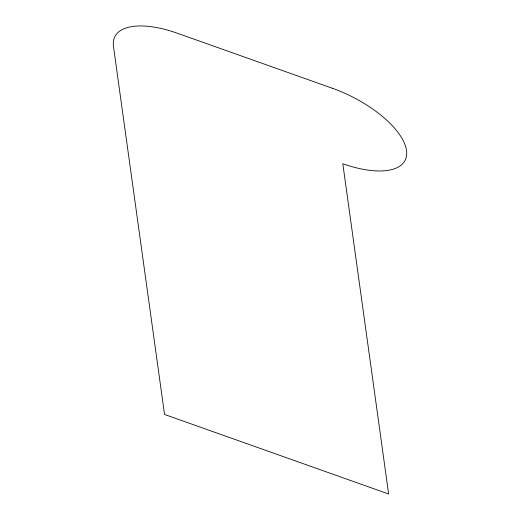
<?xml version="1.0" encoding="UTF-8"?>
<svg xmlns="http://www.w3.org/2000/svg" width="520" height="520" viewBox="0 0 520 520"><rect width="100%" height="100%" fill="white"/><g stroke="black" fill="none" stroke-linecap="round" stroke-linejoin="round"><path stroke-width="0.78" d="M332.332 88.251L177.19 33.182A75.751 32.663 26.9 0 0 113.477 46.449L164.541 414.453L388.635 494L342.81 163.742A75.751 32.663 26.9 0 0 406.523 150.469A75.751 32.663 26.9 0 0 332.332 88.251"/></g></svg>
